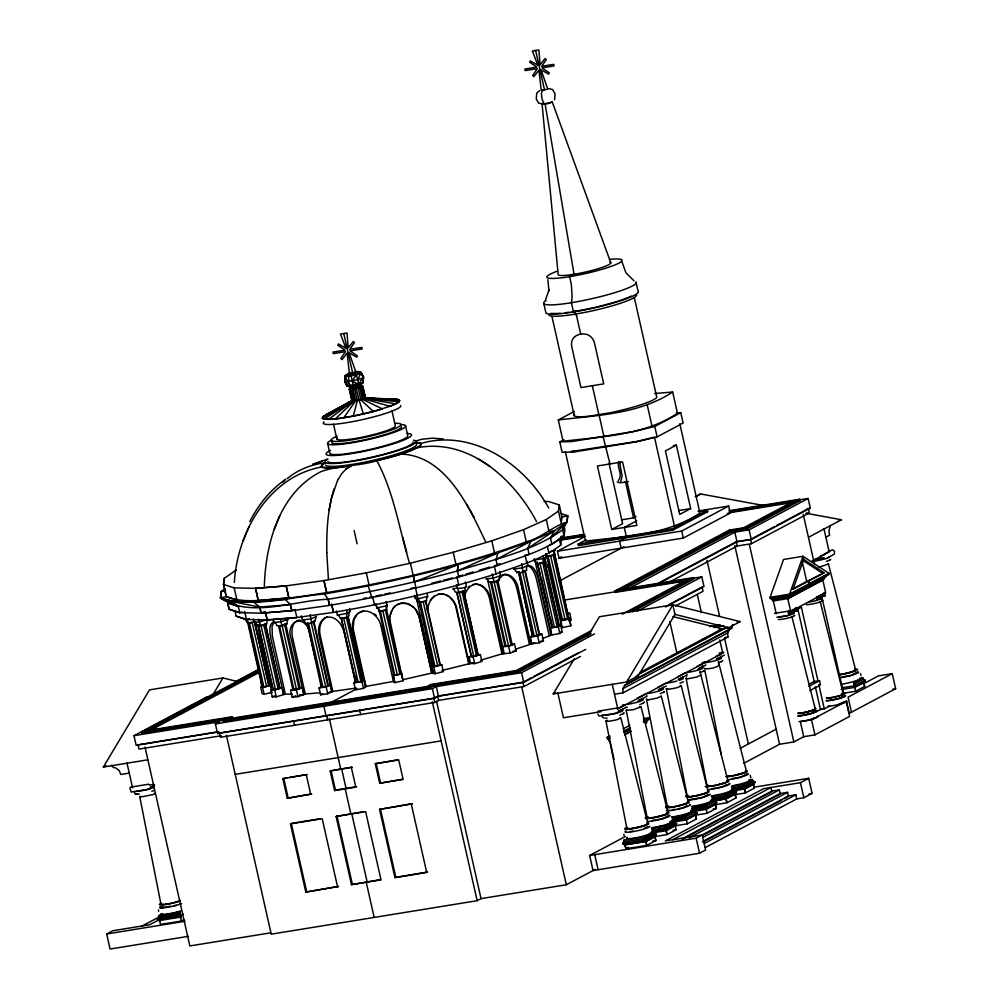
<?xml version="1.0" encoding="UTF-8"?>
<svg xmlns="http://www.w3.org/2000/svg" width="999" height="999" viewBox="0 0 999 999"><rect width="100%" height="100%" fill="white"/><g stroke="black" fill="none" stroke-linecap="round" stroke-linejoin="round"><path stroke-width="1.5" d="M326.823 552.497C326.498 531.118 327.547 509.34 334.091 488.823M129.92 788.174L131.169 792.057L149.813 789.035M816.433 597.002L817.494 600.287L817.532 596.89M823.788 593.069L825.024 596.328L824.687 592.582M646.877 696.64L646.828 695.454M795.716 608.016L796.952 611.288L796.615 607.529M158.554 909.864L158.641 911.275M623.925 834.227L624.013 835.639M750.811 777.971L750.199 775.249M770.379 598.576L789.797 595.416L829.12 574.5L828.845 573.251L803.009 556.293L783.578 559.452L770.104 597.327L770.379 598.576L771.278 598.101L772.015 599.65L788.586 596.952L788.636 595.279L800.699 588.861M264.323 586.151C265.672 543.106 279.545 492.619 320.866 471.69C338.773 465.147 358.554 466.446 376.848 460.676C391.608 456.468 407.555 453.883 420.567 445.292L420.804 443.481C472.427 428.434 524.45 463.986 548.738 508.041M864.972 680.282L864.934 681.256L855.019 686.538L854.907 685.626M655.694 835.476L655.531 836.413L646.078 841.42L646.041 840.596L656.106 835.364L656.156 834.402L646.091 839.734L646.203 840.621L623.451 844.33L623.001 843.481M656.106 835.364L656.156 834.402M651.523 832.242L666.296 829.819L676.373 824.6L676.41 823.626L666.345 828.958L666.458 829.844L650.898 832.442M676.373 824.6L676.41 823.626M696.628 813.823L696.678 812.849L696.628 813.823L686.55 819.043L686.6 819.867M716.52 802.297L716.47 803.258L706.568 808.516L691.42 810.888M736.275 791.795L736.238 792.756L726.323 798.001L711.163 800.486M754.083 783.99L754.257 783.066L754.083 783.99L744.642 788.998L744.592 788.174L754.67 782.954L754.707 781.98L744.655 787.312L731.53 789.485M754.67 782.954L754.72 781.98M427.285 610.614L427.397 608.304M427.797 610.776C427.21 601.96 434.815 592.057 444.305 594.355M345.467 381.88L347.153 386.113L363.062 382.629L363.511 376.698L357.442 386.051L363.062 382.629L363.374 377.772L361.089 372.44L354.657 371.653L357.342 371.441L361.089 372.44L363.511 376.698L363.062 382.629C359.116 386.688 352.435 388.074 347.153 386.113L344.73 381.855L345.179 375.924L350.799 372.502M336.413 610.901L337.362 615.122L338.686 615.746A4.046 3.584 -87.9 0 1 339.473 616.683L339.685 617.057A4.695 4.121 -89 0 1 340.135 618.331C342.295 618.568 350.474 618.531 348.963 613.848A4.046 3.584 -89.1 0 1 349.275 612.574L349.65 611.875M389.772 616.845L390.122 624.038M344.867 380.781L345.179 375.924L347.952 374.013L357.267 371.978L360.964 373.364L363.374 377.772L357.804 379.732L344.73 381.855L345.055 376.848L348.014 373.476M386.813 604.77L386.313 606.73A4.071 2.71 70.8 0 0 386.188 607.829A4.645 3.072 70.9 0 0 386.288 609.128A4.57 3.072 70.5 0 0 386.501 610.014L379.22 611.613A4.708 3.384 85 0 0 378.908 610.289L378.559 609.49A4.058 2.997 86 0 0 377.847 608.566L376.735 607.929L375.786 603.708M234.328 582.479C237.45 531.918 268.506 476.885 321.678 466.945L331.144 468.106M560.889 513.523L567.769 515.734L566.945 522.09L562.699 529.795C531.705 551.923 493.069 559.403 457.43 570.978C414.797 582.442 371.665 591.957 328.134 599.3L329.508 605.394L291.72 610.689L261.101 613.174L239.785 612.687L238.361 606.593L220.492 597.951L221.328 591.608L225.1 588.985L221.328 591.608L220.492 597.951C250.237 618.793 295.142 600.124 328.209 599.275L329.583 605.382C386.301 595.754 442.47 582.792 497.402 565.646C520.142 557.192 544.617 551.061 564.073 535.901L564.872 529.77L564.048 526.098M544.055 501.411L548.638 501.51L559.278 504.945L558.478 511.088L561.213 523.239L562.012 517.095L567.769 515.734L566.945 522.09C552.622 526.173 541.321 538.124 526.298 541.82C489.423 555.669 451.373 565.996 413.149 575.337C372.09 584.802 330.694 592.894 288.861 598.026C268.194 598.763 246.166 604.432 226.249 596.59L223.501 584.44L224.325 578.296L236.488 569.867M261.026 681.268L261.8 686.5M321.678 466.945L321.915 465.134L325.512 462.649A51.124 6.581 -12.7 0 0 351.311 465.821L346.278 468.793L341.683 473.676L337.612 480.369M439.785 664.173L441.833 664.834L443.356 671.64L435.302 673.688L431.868 673.338L419.355 617.345L415.447 609.09M223.539 584.44L234.153 587.874L236.938 600.024L226.273 596.59L223.539 584.44L224.3 578.296M360.289 384.54L363.174 381.705L361.251 383.591M376.923 606.468L376.735 607.929L387.025 605.669L387 604.47M379.22 611.613L379.358 610.564M386.501 610.014L387.025 605.669L386.076 601.448M393.131 675.824L393.281 674.65L394.667 682.629L402.959 680.819L401.586 672.827L401.436 674.013L393.131 675.824L394.667 682.629M539.56 90.634L536.725 93.082L536.276 99.001L538.686 103.259L542.544 103.721M554.595 99.775L555.044 93.844L552.622 89.598L548.876 88.586M554.52 550.074L554.395 550.449A4.071 2.997 85.2 0 0 554.17 551.698A4.645 3.434 85.3 0 0 554.27 553.059A4.57 3.334 85.3 0 0 554.507 553.933L554.37 554.957L546.878 556.593L547.015 555.581M554.37 554.957A4.708 3.209 70.3 0 1 554.07 553.621L554.045 552.759A4.058 2.672 71.2 0 1 554.22 551.623L554.87 549.438M331.593 604.283L333.429 612.412C388.411 603.071 442.869 590.509 496.128 573.888C518.156 565.696 541.883 559.752 560.739 545.067L561.513 539.11L560.901 536.401M563.099 526.735L562.699 529.795L564.073 535.901L551.885 544.33L549.487 544.73M544.73 559.502L548.863 569.942L561.962 627.884L560.963 619.655L565.197 618.731M562.487 626.523L562.337 627.609L570.816 625.761L569.43 617.794L570.816 625.761M134.266 791.633L135.065 793.905L139.198 794.068M623.576 713.186L622.802 714.048M664.098 691.633L663.324 692.494M389.735 617.145L391.67 610.526M315.984 616.945C315.409 622.427 311.463 623.838 305.332 623.738A4.708 4.533 -74.7 0 0 305.02 622.414L304.608 621.615A4.058 3.934 -69.6 0 0 303.746 620.679L302.31 620.042L301.361 615.821M711.263 800.324L726.161 797.989L726.211 798.825L713.211 800.936L726.211 798.8L735.651 793.805L735.826 792.869L727.359 797.339M843.094 693.568A9.141 1.186 -12.7 0 0 842.12 693.493L855.569 691.271L854.732 687.287L864.335 682.292L864.522 681.38L854.857 686.513L854.907 687.312L841.183 689.51M864.335 682.292L864.51 681.355M267.32 620.142C267.382 625.586 262.075 626.111 256.943 625.786A4.708 4.471 53.8 0 0 256.631 624.45L256.219 623.651M675.961 824.712L675.786 825.636L666.171 830.619L666.995 834.602L655.107 836.55L645.916 841.395L624.837 844.829L625.923 848.763L628.508 847.389M696.216 813.935L696.041 814.872L686.438 819.842L687.262 823.838L675.361 825.773L676.073 829.794L666.995 834.602L666.183 830.644M735.651 793.805L735.826 792.869M329.121 510.439L331.293 498.876L337.562 480.382M464.647 596.59C465.559 590.421 470.379 583.828 477.197 584.24M646.465 723.326L647.277 719.829L643.256 721.977M614.51 694.23L623.014 692.844L622.714 688.761L624.637 685.426L626.873 683.84L627.759 680.232M624.637 685.426L729.557 629.62L731.792 628.034L732.692 624.425M351.498 400.899L326.136 414.66L322.889 416.683L322.227 418.194C332.23 421.266 343.181 417.195 353.321 416.096L357.417 400.162M620.516 462.175L620.292 463.061A7.018 5.744 87.9 0 0 620.367 466.745L622.14 475.861L620.791 481.493M497.39 565.646L496.028 559.552L497.977 552.859L530.819 541.296L554.345 530.806L566.945 522.09L550.511 538.236L551.885 544.33M823.651 594.617L824.063 593.244L817.269 596.865L817.269 598.026L817.806 599.263L824.6 595.629L823.651 594.617L817.269 598.026M795.654 609.527L796.066 608.141L789.26 611.75L789.272 612.911L789.797 614.135L796.603 610.539L795.654 609.527L789.272 612.911M390.122 614.922L392.769 608.716L395.554 605.719M644.592 701.86L643.069 703.271M803.696 559.378L793.056 589.273L824.1 572.764L803.696 559.378L803.009 556.293L789.522 594.168L789.797 595.416M826.161 575.312L825.436 577.347L788.586 596.952M618.905 461.625C616.683 467.17 622.065 472.902 619.555 478.484A10.04 9.79 38.7 0 1 618.344 480.656M686.788 676.123L686.937 674.125M274.188 529.42L279.658 516.071M243.169 540.659L249.176 526.373M526.423 554.795L529.145 554.482L527.772 548.376L530.819 541.296L526.286 541.82L523.551 529.657L546.291 519.517L558.478 511.088M362.849 386.363L359.84 387.849L355.594 385.826L349.388 389.223L351.873 401.011L359.103 400.274L365.334 398.151L362.849 386.363L360.502 386.251M353.883 387.537L349.338 389.473L359.84 387.849L362.437 399.375M356.893 386.064L362.113 386.988L362.787 386.376L356.968 385.914L362.787 386.376M353.321 416.096L373.326 411.488L389.997 406.293L395.616 403.908L398.863 401.898L399.525 400.387L397.565 399.488L365.746 397.689M830.219 525.836L828.933 531.093L829.57 535.227L825.861 537.187M349.45 389.21L358.316 384.29L357.804 379.732L361.089 372.44L358.666 372.639M550.511 538.236L554.345 530.806L549.025 531.668L546.291 519.517M545.367 300.224L549.113 289.635L548.938 291.034L547.864 279.695M249.787 521.578C258.242 504.87 270.254 489.885 285.739 479.195M160.989 904.345L139.785 796.915L140.559 796.253M622.714 688.761L727.647 632.954L729.557 629.62M465.397 587.312L466.396 586.151L465.434 581.93M500.574 575.599A3.247 3.222 13.5 0 0 499.737 576.46L499.113 578.945A4.608 4.57 3.2 0 0 499.4 580.282C494.505 582.417 489.435 584.303 487 579.233A3.247 3.209 8.8 0 0 485.876 578.796L493.169 578.196L500.586 575.599L499.625 571.378M147.702 759.839L103.347 767.045L149.513 689.872L222.939 677.946L238.948 681.942M212.812 694.867L222.939 677.946M587.737 636.288L599.412 616.758L672.839 604.82L674.999 614.397L638.236 675.836L626.66 681.992L553.246 693.93L574.413 658.553M626.66 681.992L672.839 604.82L740.184 621.615L728.608 627.772L719.28 629.283M624.213 712.974L619.73 715.259M722.776 660.551L721.365 661.625M499.188 578.97L502.584 575.424L505.319 574.462M352.847 400.374L322.227 418.194A39.685 5.107 -12.7 0 0 343.743 417.782L356.468 399.687M622.677 843.593L623.95 841.782L645.292 838.336L654.595 833.391L656.493 834.315L646.228 839.747L622.664 843.581L625.237 842.219M552.022 101.711C551.173 103.272 541.783 105.282 542.869 103.546M430.257 600.037L434.54 595.779M357.08 614.397L353.971 619.617L353.059 628.433L365.996 686.413L365.409 686.812L352.859 631.131C351.398 624.737 352.884 617.057 358.491 613.086M392.732 609.003C400.337 597.327 417.957 605.369 419.318 617.644L431.868 673.338M325.686 686.75L311.251 622.714L313.886 621.54L328.309 685.576L325.686 686.75L321.316 687.362L307.292 622.864M266.583 686.413L252.148 622.365L247.777 622.976L262.213 687.025L266.583 686.413L269.218 685.239L254.782 621.191M374.513 604.907L372.677 596.79L371.903 597.664L368.194 585.963L369.043 584.989L366.308 572.839L323.913 580.581L326.661 592.732L324.413 593.943C290.309 596.94 254.146 608.266 220.492 597.951L226.273 596.59M321.316 687.362L320.716 682.442M537 635.826L522.564 571.79L525.199 570.616L539.635 634.652L532.629 636.438L518.606 571.94L532.629 636.438M567.707 613.648L554.02 550.649M425.849 600.599L440.272 664.635L437.649 665.809L433.279 666.42L419.255 601.922M433.279 666.42L432.679 661.5M776.822 617.257L789.585 615.184L789.447 611.8L788.661 611.076L774.487 613.374M788.661 611.076L788.486 613.461L789.585 615.184M288.236 619.368L287.5 620.342A4.046 4.008 12.4 0 0 287.113 621.59C288.449 626.498 279.171 625.936 276.86 625.674A4.695 4.645 4.7 0 0 276.411 624.387L276.186 624A4.046 4.008 9.7 0 0 275.312 623.039L273.838 622.365L273.202 619.555M274.226 621.728L272.065 626.161L272.315 636.126L285.314 694.08L292.382 694.243M349.9 611.563L349.525 608.491M335.339 418.881L354.907 400.362M526.948 561.251L527.909 565.471L526.898 566.72A4.071 3.946 -72.2 0 0 526.523 567.981A4.645 4.508 -71.5 0 0 526.548 569.343A4.57 4.421 -73 0 0 526.785 570.217C519.817 573.863 517.907 573.626 513.973 569.18M626.848 828.233L605.968 721.003A7.343 0.949 -12.7 0 1 607.23 720.254M647.102 817.457L626.223 710.227A7.343 0.949 -12.7 0 1 626.598 709.902M667.357 806.68L646.49 699.45A7.343 0.949 -12.7 0 1 646.865 699.125M687.212 796.128L666.333 688.898A7.343 0.949 -12.7 0 1 666.708 688.573M706.967 785.614L686.088 678.383A7.343 0.949 -12.7 0 1 686.463 678.071M620.179 717.544C620.129 719.842 611.138 720.841 607.817 721.365M641.008 706.892L633.054 709.827L626.198 710.252M661.263 696.116L657.117 698.114L648.339 699.812M680.544 685.426C680.307 687.849 671.54 688.673 668.181 689.26M828.421 564.048L820.254 566.77A7.343 0.949 -12.7 0 1 818.506 567.095M830.706 559.428L829.47 560.239M468.144 587.375L469.555 586.176M602.722 714.772L602.285 717.095L604.233 718.106M704.158 670.629L702.921 671.428M574.612 336.763C578.109 333.966 583.316 333.229 587.524 334.665A10.964 9.84 62 0 1 594.505 343.057L603.708 383.878L580.968 387.575L571.765 346.753A10.927 9.803 62 0 1 574.6 336.8M282.355 482.492L284.79 480.569M287.213 478.646C297.977 469.567 311.626 464.41 325.512 462.649M353.009 401.211L350.412 389.685L355.594 385.826L358.229 388.299L360.851 399.837M328.671 419.33L354.483 400.025M499.85 576.46C508.266 569.917 517.382 580.194 518.344 588.473L530.894 644.155L534.59 642.607M350.162 611.313L347.265 613.311L337.362 615.122M361.65 680.419L364.31 679.932L365.846 686.738L363.499 688.361L355.519 689.822L353.983 683.016L356.331 681.393M353.983 683.016L361.963 681.555L364.31 679.932M545.854 553.646L546.49 556.455A3.247 2.885 89.9 0 0 545.779 557.355L545.292 559.902A4.608 4.046 -89.1 0 0 545.579 561.238C544.168 563.174 533.266 565.734 537.062 561.913M546.49 556.455L543.256 559.365A4.046 1.811 73.9 0 0 543.181 560.451L543.219 560.864A4.695 2.16 73.4 0 0 543.481 562.175L543.568 562.624M359.478 612.449C368.956 607.429 379.333 616.708 380.931 625.998L393.481 681.693L394.068 681.293L365.996 686.413M542.332 638.598L551.723 634.964L550.187 628.159L552.484 626.573M550.187 628.159L558.329 626.673L560.626 625.087L562.162 631.892L559.865 633.478L551.723 634.964L534.527 558.678M664.323 691.895L660.239 693.706M325.749 617.594C319.755 621.266 318.818 629.37 320.254 635.676L332.804 691.37L327.722 693.756L320.604 694.755L319.068 687.949L322.352 686.488M357.904 613.498L363.574 610.789M352.322 387.999L354.495 386.551L350.012 388.861M527.772 548.376L554.345 530.806M324.2 419.093L352.947 400.624M349.675 373.189L345.179 375.924L348.738 374.675M346.228 468.806L351.311 465.821M351.561 401.024L326.136 414.66M696.515 496.253L700.549 493.956L764.872 505.731M322.889 416.683L352.747 400.262M353.584 386.9L347.153 386.113L348.751 381.531L348.688 376.548L350.624 373.801L353.584 386.9L350.774 385.814L345.055 376.848L350.624 373.801L356.218 375.037L360.964 373.364L354.483 372.952L356.218 375.037L357.804 379.732M840.122 697.989L843.668 696.091M827.884 706.305A10.752 1.399 -12.7 0 0 837.512 704.745L844.904 701.535M654.595 393.544L672.677 392.008L677.484 413.324C643.856 435.552 601.835 436.563 563.086 441.271L558.291 419.955L574.3 411.451M676.348 412.799L680.769 412.662L683.116 423.052L657.117 436.875L636.8 441.745L573.95 451.96L562.137 452.31L559.802 441.92L563.898 439.747M558.291 419.955C597.04 415.247 639.048 414.235 672.677 392.008M559.802 441.92L571.615 441.57L634.465 431.356L654.782 426.486L680.769 412.662M293.981 689.922L279.545 625.886L285.751 624.175L300.175 688.211L296.503 689.51L292.969 689.797L278.534 625.761M676.36 445.092L665.421 450.911L679.732 514.41L690.684 508.591L676.36 445.092L673.326 445.579M218.394 731.967L136.164 745.329L133.991 735.689L206.905 696.915M235.789 681.543L259.178 669.105M590.734 632.242L518.119 670.866L432.829 684.74L428.933 686.812L141.958 733.503L141.633 732.067L259.465 669.392M259.815 670.541L146.841 730.631L232.13 716.77L232.455 718.219L228.559 720.291L231.618 719.792L228.559 720.291M149.925 730.606L258.766 672.714M103.347 767.045L105.919 765.684M585.651 649.412L523.738 682.342L438.461 696.203L434.553 698.276L217.545 733.541L215.372 723.9L219.268 721.827L133.991 735.689M232.13 716.77L228.234 718.843L426.873 686.55L430.781 684.477L516.071 670.616L591.845 630.319M496.678 581.206L497.789 580.619L512.212 644.667L508.541 645.953L505.007 646.241L490.571 582.205L496.678 581.206L511.113 645.254M698.363 510.988L728.671 506.056L730.257 513.074L683.291 538.049L559.053 558.254L557.467 551.223L584.303 536.95M698.239 511.625L707.354 510.139L707.692 511.663L672.639 530.307L578.446 545.616L578.096 544.093L586.188 539.797M611.738 529.482L636.887 525.399L622.577 461.9L597.427 465.984L611.738 529.482L622.627 523.688L609.003 463.211M621.415 519.842L633.578 517.869L636.063 516.545M559.053 558.254L561.738 556.818M636.688 520.854L624.313 527.447L626.223 535.901L625.199 536.438L625.536 537.962L619.592 541.133L621.166 548.151M695.217 496.79L700.549 493.956M327.56 702.697L325.974 703.546L326.298 704.982L323.876 706.268L326.049 715.908M327.884 704.145L355.344 699.687M330.632 702.672L356.805 688.761M559.253 581.081L623.988 546.665M565.347 451.698L585.501 541.108C624.275 536.413 666.308 535.377 699.949 513.124L679.807 423.713M578.096 544.093L672.29 528.783L707.354 510.139M399.862 674.125L385.427 610.089L379.32 611.076L393.743 675.112L397.29 674.824L400.961 673.538L386.526 609.502M557.467 551.223L681.705 531.031L728.671 506.056M745.629 508.616L747.202 507.779M141.633 732.067L226.923 718.206L223.014 720.279L223.351 721.715L429.258 688.249L433.154 686.176L518.444 672.315L591.058 633.691M687.087 580.706L615.272 592.382L614.947 590.946L729.32 530.107L743.606 527.784L794.63 500.649M215.372 723.9L432.392 688.636L436.288 686.563L521.578 672.702L594.492 633.915M620.154 589.51L731.368 530.357L745.654 528.034L799.837 499.225L800.162 500.661L745.978 529.482L731.693 531.805L621.853 590.222M567.632 619.105L553.196 555.057L547.077 556.056L561.513 620.092L567.632 619.105L568.731 618.518L553.946 552.597M628.458 588.761L734.827 532.18L749.113 529.87L808.141 498.476L810.301 508.116L751.285 539.497L737 541.82L657.904 583.891M327.597 719.879L326.636 715.596L433.803 698.176L436.413 696.803M287.275 798.263L311.588 793.993L287.275 798.263L282.879 778.77L286.676 777.834M658.666 583.004L736.251 541.733L750.536 539.41L773.963 526.948M325.125 715.846L219.455 733.016L220.417 737.299L434.777 702.459L438.673 700.386L523.963 686.525L580.431 656.493M282.879 778.77L307.192 774.5M669.155 582.217L737.212 546.016L751.498 543.693L809.365 512.924L808.403 508.641L776.71 525.486M622.152 614.198L688.286 579.02L614.947 590.946M627.734 612.574L693.493 577.584L693.818 579.033L632.167 611.825M330.207 771.078L331.069 770.616L335.464 790.109L334.603 790.571L330.207 771.078L352.26 767.182L332.58 770.379M637.137 611.238L701.798 576.848L703.97 586.475L665.446 606.967M438.673 700.386L437.712 696.103L522.989 682.242L531.256 677.846M534.015 676.385L578.096 652.946M669.005 604.582L702.06 587L703.021 591.296L675.474 605.943M375.287 763.748L398.726 759.939L403.121 779.432L379.67 783.241L375.287 763.748L398.126 759.727M809.465 536.763L841.445 519.755L806.218 513.299M379.67 783.241L402.51 779.208M553.246 693.93L555.394 692.782M188.449 936.313L110.077 949.05L106.681 933.978L112.737 930.756L149.625 924.762L159.178 919.679M823.988 554.183L832.442 549.762L834.515 551.286L834.327 554.145L825.936 558.728M812.062 561.013L829.182 551.91L823.925 528.621M336.114 816.458L365.646 811.65L381.006 879.857L351.486 884.652L336.114 816.458L363.549 811.675M142.17 925.973L159.915 916.533M772.015 599.65L787.874 596.865L813.985 582.979M792.432 588.898L824.1 572.764M379.558 809.39L412.187 803.77L379.558 809.39L394.93 877.597L426.698 872.427L411.326 804.232M639.872 672.539L722.052 628.833L672.901 616.583M637.724 674.924L727.846 626.997M828.845 573.251L789.522 594.168L770.104 597.327M803.383 587.437L819.467 578.883M822.14 577.459L824.824 576.023M816.732 581.505L823.601 577.859L823.975 579.52L788.236 598.526L772.939 601.011L772.564 599.35M626.873 683.84L731.792 628.034M623.014 692.844L727.934 637.037L727.647 632.954M790.684 611.425L825.686 592.807L822.764 579.845L787.761 598.463L790.684 611.425L787.799 611.888M793.393 611.463L801.385 607.205L818.131 681.555M305.794 892.082L338.436 886.463L305.794 892.082L290.434 823.875L322.202 818.718L337.575 886.925M610.302 738.461L607.467 738.923L607.13 737.412L609.802 735.988M623.189 728.87L629.882 725.311M607.467 738.923L608.091 738.586L609.253 741.433M623.576 731.28L630.269 727.722M643.643 720.604L649 717.757L649.338 719.268L643.993 722.115M624.475 731.967L629.845 729.108M623.913 732.791L630.606 729.233M626.548 733.366L629.27 731.917M624.712 734.902L631.505 731.28M351.486 884.652L380.394 879.644M394.93 877.597L427.56 871.977M808.84 684.365L814.173 681.53L819.542 680.656L820.504 684.939L809.852 690.596M808.89 686.325L819.542 680.656M855.019 686.538L854.919 685.651L865.309 680.182L863.411 679.283L853.97 684.203L853.621 682.654L862.686 677.821L863.024 679.357L862.686 677.846M740.172 748.338L776.173 729.183M863.348 683.878L878.333 675.911L892.257 673.651L895.653 688.711L849.262 713.386L846.553 701.335M816.483 711.613L821.84 708.766M855.569 691.283L864.635 686.463L863.923 682.429L854.732 687.287L854.882 688.236M815.346 686.738L820.466 709.49L824.287 708.865L829.645 706.018M892.257 673.651L848.076 697.14L851.473 712.212M743.88 763.236L779.57 744.255L793.855 741.932L803.733 736.688L800.336 721.615L811.525 719.792L844.854 702.072M226.398 735.252L271.228 934.165L477.135 900.698L481.031 898.625L566.321 884.764L595.254 869.38M803.733 736.688L814.922 734.864L849.587 716.433L846.19 701.36M705.344 847.539L796.765 798.913L803.845 797.764L812.087 793.381L808.691 778.308L800.449 782.692L763.561 788.686L665.322 840.946L702.21 834.952L705.606 850.012L699.537 853.246L593.044 870.554L589.647 855.481L625.299 836.525M672.777 839.734L771.016 787.474L771.952 791.608L683.254 838.785M681.78 839.023L771.84 791.121L779.295 789.909L780.219 794.043L702.447 835.414M689.235 837.811L779.295 789.909M589.647 855.481L696.141 838.173L780.107 793.556L787.562 792.344L788.498 796.478M702.971 837.349L787.562 792.344M702.422 841.72L788.386 795.991L795.841 794.779L796.765 798.913M703.895 841.47L781.668 800.112M784.402 798.651L787.137 797.202M704.42 843.406L795.841 794.779M149.862 787.849L153.871 785.714M162.8 906.655L160.464 907.891L170.692 906.23M162.5 913.723L158.616 915.771L158.966 917.332L158.616 915.771L179.445 912.412L179.783 913.935L179.445 912.412M159.865 917.856L157.305 919.217L158.591 917.419L179.932 913.948L180.856 915.384L183.429 914.023M181.368 921.016L183.966 919.642M677.534 676.847L685.564 672.602M697.29 666.345L705.319 662.087L702.247 662.587M715.721 656.543L723.763 652.285L719.155 653.034M617.17 708.965L625.199 704.707L622.127 705.207M637.424 698.189L645.454 693.93M657.692 687.412L665.721 683.154M638.061 701.011L646.091 696.765M658.316 690.234L666.358 685.988M678.171 679.682L686.201 675.424M697.926 669.18L705.956 664.922M716.358 659.365L724.4 655.119M617.807 711.788L625.836 707.542M855.644 670.267L854.532 670.853A10.814 1.386 -12.7 0 1 840.047 674.55M812.574 712.637L816.133 710.751A10.752 1.374 -12.7 0 1 811.438 713.548A10.752 1.374 -12.7 0 1 797.914 716.133M811.425 719.342L813.798 718.081M726.685 784.552L722.015 787.025L711.788 788.686M644.23 828.408L647.739 826.548M667.994 815.771L662.162 818.868L651.922 820.529M687.087 805.619L682.417 808.091L678.034 808.803M708.104 794.442L702.26 797.539A12.7 1.623 -12.7 0 1 687.749 800.187M731.655 787.874L743.855 785.913L744.755 788.199L734.14 789.922L744.767 788.211L743.368 784.352L743.706 785.876L752.784 781.068L752.434 779.532L743.356 784.34L731.468 786.263M712.362 799.375L726.211 797.115L736.613 791.695L734.715 790.771L725.411 795.691L711.7 797.926M743.855 785.888L753.146 780.968L755.057 781.892L744.779 787.324M669.667 821.902L686.713 819.068L686.613 818.181L697.015 812.761L695.104 811.837L685.664 816.745L685.314 815.209L694.392 810.401L694.742 811.937M706.468 807.642L706.568 808.528L706.455 807.629L716.857 802.209L714.959 801.285L705.506 806.181L692.132 808.366M726.036 798.8L726.872 802.784L726.036 798.788L735.227 793.918L735.938 797.951L726.86 802.759L714.972 804.719M687.262 823.825L696.328 819.018L695.616 814.984M695.217 815.221L707.105 813.286L716.183 808.466L715.459 804.432M496.028 559.552L530.819 541.296M397.202 604.595L400.849 603.171L406.73 603.271M571.453 311.863L575.474 310.901M316.546 616.383L311.139 618.806L302.31 620.042M523.551 529.657L491.795 540.834L494.542 552.984L497.977 552.859L457.43 570.978L458.803 577.085M527.909 565.471L522.589 567.832L513.586 569.093M516.608 572.789L519.118 571.678M319.068 687.949L326.186 686.95L330.557 685.002L332.093 691.808L329.008 692.232M320.604 694.755L322.789 693.781M538.998 634.49L541.908 634.078L543.431 640.883L539.148 642.794L531.893 643.806L530.357 637L532.504 636.051M530.357 637L537.624 635.988L541.908 634.078M829.719 560.139L826.385 561.45M327.247 616.932C319.28 619.28 317.37 629.045 319.156 636.163L331.705 691.857M721.615 661.538L718.281 662.837M703.184 671.34L699.849 672.639M683.428 681.842L679.932 683.204M643.319 703.184L639.822 704.532M595.529 307.255A45.005 5.794 -12.7 0 1 585.489 309.428L574.787 311.388L575.711 314.123A2.51 0.749 79.2 0 1 576.061 314.485L576.286 314.96A2.622 0.762 79.4 0 1 576.66 316.146L580.744 334.29M390.671 399.338A39.685 5.107 -12.7 0 1 395.616 403.908L389.997 406.293L362.512 398.501M293.956 609.827L291.783 610.676L261.151 613.174L259.728 607.08L253.584 602.01L231.543 601.498L220.517 597.951M258.828 625.786L265.447 624.213L279.882 688.261L275.424 689.572L272.952 689.522L258.516 625.486L273.264 689.822M341.558 618.369L348.176 616.808L362.612 680.843L358.154 682.167L355.681 682.105L341.246 618.069L355.994 682.404M457.13 592.582L463.761 591.008L478.196 655.044L473.726 656.368L471.253 656.318L456.83 592.27L471.565 656.618M537.812 563.523L544.443 561.95L558.866 625.986L554.408 627.31L551.935 627.26L537.499 563.224L552.247 627.559M272.952 689.522L274.663 688.848M551.76 102.223L542.445 104.271M326.923 459.378L312.749 464.373L322.227 461.063M288.549 619.13L280.981 621.79L273.838 622.365M495.754 565.259L500.149 563.711M319.742 692.806L305.257 693.993L297.939 696.653L292.17 697.115L290.634 690.309L295.517 688.598M290.634 690.309L296.403 689.847L302.51 687.699L304.033 694.505L299.638 694.854M292.17 697.115L295.829 695.828M505.069 645.903L502.684 646.74L508.566 646.266L514.535 644.168L516.071 650.973L510.102 653.071L501.973 653.883L480.681 660.189M515.409 649.213L530.894 644.155M153.721 790.634L151.786 791.308M236.938 600.024L231.543 601.498L259.728 607.08L261.151 613.174L265.359 611.813L267.183 619.942L296.865 617.519L294.967 609.415M258.242 600.511L255.507 588.361L286.126 585.876L288.861 598.026L258.304 600.499L253.646 601.997L285.327 599.425L288.923 598.014L286.189 585.864L255.557 588.349L234.191 587.862M261.151 613.174L265.359 611.813L267.133 619.942L296.803 617.532L333.491 612.387L331.668 604.27M418.843 602.385L425.437 601.061L439.872 665.097M797.976 713.311A9.141 1.174 -12.7 0 0 805.606 712.25L811.962 710.514M716.608 785.077L724.138 783.016A10.814 1.386 -12.7 0 0 725.861 782.342M548.975 315.185A45.005 5.794 -12.7 0 0 565.247 315.559L575.337 314.185A2.51 1.349 82.5 0 1 575.874 314.56L576.198 314.972A2.622 1.424 82.4 0 1 576.66 316.159M810.152 711.088L812.125 710.476A9.303 1.186 -12.7 0 0 814.447 708.516M722.015 783.678L724.325 782.966A10.814 1.386 -12.7 0 0 727.01 780.694M366.308 572.839L410.414 563.186L453.209 552.272L491.808 540.834M268.119 619.318L258.928 622.052L253.946 621.94L253.309 619.118M497.989 552.859C441.146 570.591 383.029 584.003 324.35 593.968L328.209 599.275M256.943 625.786L259.565 624.999M458.391 576.411L462.874 575.074M465.871 574.188L473.351 571.977M479.333 570.204L489.81 567.095M466.396 586.151C465.684 589.972 447.552 586.688 454.32 590.047C455.457 595.167 461.763 591.533 465.297 590.746A4.57 4.333 54.7 0 1 465.059 589.86A4.645 4.371 56.3 0 1 465.034 588.523A4.071 3.846 55.7 0 1 465.397 587.312M285.314 694.08L276.248 696.84L272.228 696.74L270.692 689.947L275.15 688.623M270.692 689.947L274.725 690.034L282.13 687.836L283.666 694.642L270.904 638.935C270.192 633.691 267.657 624.163 274.063 621.728M272.228 696.74L275.2 695.866M477.672 654.595L480.407 654.657L481.943 661.45L474.675 663.611L470.566 663.511L469.043 656.705L471.94 655.856M469.043 656.705L473.139 656.805L480.407 654.657M473.326 662.699L441.858 670.541M415.809 441.009L421.74 439.26L432.48 438.149L443.431 438.973M527.01 565.584C534.24 564.46 536.938 574.175 538.449 579.595L550.998 635.289M231.493 601.51L238.411 606.58L227.76 603.159L229.096 609.253L239.735 612.687L242.22 612.012M249.388 618.831L246.478 619.567L236.114 616.146L234.902 610.739M243.981 618.768L245.279 619.567A4.046 3.359 65.7 0 1 246.079 620.579L246.278 620.991A4.695 3.934 65.9 0 1 246.678 622.29L248.526 623.301L254.345 621.815M431.705 583.279L440.596 581.006M443.556 580.257L452.447 577.984M427.023 593.593L427.659 596.403L417.669 598.95L415.134 598.139L414.498 595.329M415.134 598.139A3.247 2.697 64.9 0 1 416.121 598.663L417.907 602.097L419.717 602.684L426.785 600.886A4.608 3.871 65.7 0 1 426.498 599.55L426.96 597.177A3.247 2.697 67.6 0 1 427.659 596.403M272.365 692.207L264.136 694.305L262.125 693.656L260.602 686.85L262.6 687.499L270.829 685.401L271.74 689.485M566.995 614.06L569.73 613.361L571.266 620.167L568.518 620.866M416.408 598.239L433.254 673.026L431.73 666.233L434.415 665.546M431.73 666.233L433.766 666.882L441.833 664.834M636.263 441.583L654.482 437.187L674.55 526.635M326.161 617.419C335.352 615.022 342.52 624.637 344.18 632.654L355.382 682.329M735.052 775.261L742.569 773.214A10.814 1.386 -12.7 0 0 744.292 772.539M696.852 795.579L704.37 793.518A10.814 1.386 -12.7 0 0 707.629 791.807M677.01 806.131L684.527 804.083A10.814 1.386 -12.7 0 0 687.362 802.821M656.743 816.907L664.273 814.859A10.814 1.386 -12.7 0 0 665.996 814.185M636.488 827.684L644.205 825.586A10.814 1.386 -12.7 0 0 646.89 823.301M550.399 551.598L554.895 550.611M375.624 596.141L381.518 594.855M384.465 594.205L390.359 592.919M410.989 588.399L413.936 587.749M560.814 620.816L569.28 618.955M431.905 673.039L403.121 679.632M472.727 584.602C481.481 582.105 489.011 590.184 490.447 598.214L502.997 653.908M221.328 591.608L225.624 590.746M561.488 536.426L564.073 535.901M575.399 314.123L586.101 312.163A45.005 5.794 -12.7 0 0 636.263 294.518M574.487 414.248A42.408 5.457 -12.7 0 0 589.635 416.108L609.278 412.912A42.408 5.457 -12.7 0 0 656.543 396.278L634.315 297.627M533.553 560.264L543.643 558.429L543.019 555.619M363.549 598.451L366.596 597.902M369.63 597.34L372.677 596.79M557.904 625.586L560.626 625.087M559.44 632.392L562.162 631.892M393.481 681.693L394.817 681.455M438.074 594.243L443.793 594.18L448.027 595.804M535.639 50.487L538.923 49.95L540.022 64.885L545.142 58.504L546.341 59.553L541.67 66.309L553.733 64.348L554.083 65.922L542.007 67.882L549.263 72.827L548.613 74.176L541.058 69.73L547.764 89.186L541.208 90.247L538.985 70.067L533.891 76.573L532.704 75.524L537.3 68.644L525.224 70.604L524.862 69.043L536.925 67.083L529.645 62.263L530.294 60.914L537.837 65.247L532.367 51.011L535.639 50.487L544.48 89.71L542.17 90.946L541.383 93.519L541.92 98.414L543.468 102.785L545.117 104.046L574.038 274.238L569.442 276.686L570.054 278.846A26.973 11.389 80.8 0 1 571.453 285.589L572.09 296.765A26.636 11.251 80.8 0 1 571.403 302.709L573.488 311.963M636.363 441.533L571.366 451.523M678.508 510.564L690.684 508.591M704.657 512.162L707.692 511.663M561.013 538.036L583.578 534.365M728.833 510.764L799.837 499.225M560.364 538.723L584.865 534.74M730.306 511.101L795.853 500.474M798.925 499.975L808.141 498.476M561.55 539.448L564.597 538.948M567.632 538.461L570.679 537.962M573.713 537.462L576.76 536.975M579.795 536.475L582.842 535.988M733.278 511.538L736.313 511.038M739.36 510.551L742.394 510.052M745.441 509.552L748.476 509.065M751.51 508.566L754.557 508.079M757.592 507.579L760.639 507.092M777.359 504.37L780.394 503.871M783.441 503.384L791.046 502.147M797.127 501.161L800.162 500.661M560.676 540.172L585.177 536.188M729.12 512.799L793.418 502.347M727.222 513.573L730.257 513.074M807.242 508.616L810.301 508.116M806.293 513.424L809.365 512.924M731.081 531.318L733.928 530.856M736.787 530.394L739.647 529.92M838.486 520.229L841.445 519.755M820.753 555.656L823.825 555.157M693.493 577.584L616.52 590.097L616.858 591.545M689.572 578.833L701.798 576.848M565.009 599.974L615.322 591.795M618.056 591.346L620.479 590.958M623.538 590.459L626.598 589.959M629.645 589.46L632.704 588.973M635.764 588.473L638.811 587.974M641.87 587.474L644.929 586.975M654.095 585.489L657.155 584.989M660.202 584.502L663.261 584.003M666.321 583.503L669.38 583.004M672.427 582.504L675.486 582.017M678.546 581.518L681.605 581.018M824.462 557.991L815.246 559.49A10.302 1.324 -12.7 0 0 822.939 557.804M771.278 598.101L784.302 595.978M709.59 626.585L720.304 624.85M737.125 622.115L740.184 621.615M713.835 627.484L724.05 625.824M703.059 638.935L706.43 638.386M725.099 637.499L727.934 637.037M151.736 731.33L154.783 730.831M157.83 730.344L160.876 729.844M163.923 729.357L166.97 728.858M170.017 728.358L173.064 727.871M176.099 727.372L179.146 726.872M195.904 724.15L198.951 723.663M201.998 723.164L223.314 719.692M441.758 684.19L463.086 680.731M466.133 680.232L469.18 679.732M472.227 679.245L475.274 678.746M478.309 678.259L481.356 677.759M484.403 677.26L487.45 676.773M490.497 676.273L493.543 675.774M496.59 675.287L499.637 674.787M502.684 674.288L505.731 673.801M508.778 673.301L511.825 672.802M262.175 714.822L259.116 715.321L262.163 714.834M283.566 711.35L286.626 710.851L283.541 711.363M295.791 709.352L298.851 708.865M304.957 707.866L301.898 708.366L304.92 707.891M358.404 699.188L361.501 698.676M364.523 698.201L367.607 697.689M370.641 697.202L373.726 696.69M376.748 696.203L398.164 692.719M401.211 692.232L404.283 691.72M407.33 691.233L410.389 690.734M413.449 690.234L416.508 689.735M419.555 689.248L422.614 688.748M677.31 652.634L680.669 652.085M139.585 744.555L218.781 731.693M221.278 735.726L139.036 749.088L138.062 744.804M636.101 676.186L638.236 675.836M129.246 773.101L120.742 774.475L119.243 770.591L116.009 768.094L113.249 767.332L111.638 765.271M130.295 787.175L148.726 784.19M598.026 711.163L616.458 708.166M149.188 785.114L153.721 784.377M601.211 711.65L563.436 717.781L557.867 693.094M235.202 774.35L441.108 740.883M617.557 713.024L598.913 716.033L597.827 713.985M841.932 676.972L850.698 675.536L857.704 671.815A12.7 1.636 -12.7 0 1 854.769 674.288A12.7 1.636 -12.7 0 1 841.22 677.622M859.714 678.309L862.686 677.821M643.331 718.681L649 717.757M289.61 777.359L305.731 774.737M841.795 687.811L855.044 685.639L854.108 684.203L855.044 685.664M892.869 689.173L895.653 688.711M607.13 737.412L609.964 736.95M335.464 790.109L356.655 786.663M334.603 790.571L355.794 787.125L351.398 767.632M798.101 715.858L801.123 715.371M804.145 714.884L810.201 713.898M320.042 818.743L291.283 823.426L306.656 891.62M731.693 778.646L740.459 777.222L747.464 773.513A12.7 1.623 -12.7 0 1 743.293 776.385A12.7 1.623 -12.7 0 1 728.196 779.682M749.462 780.019L752.434 779.532M753.92 787.212L808.691 778.308M733.091 790.871L744.642 789.01L744.605 788.199M731.368 791.358L734.715 790.771M689.11 799.675L702.26 797.539A12.7 1.623 -12.7 0 0 710.052 794.08M711.538 796.315L724.924 794.155L733.99 789.335L734.34 790.871L725.262 795.679L724.924 794.143L725.274 795.691M734.889 794.667L745.304 792.969L754.37 788.149L753.658 784.115L744.48 788.973L745.304 792.969L744.617 789.897M711.625 799.525L726.348 797.127L725.411 795.691L726.348 797.152M666.345 810.701L669.268 810.226M672.19 809.752L675.112 809.277M691.783 806.83L705.169 804.67L714.235 799.849L714.585 801.385M691.945 808.428L705.656 806.218L706.593 807.642L691.071 810.127M693.443 811.425L706.455 809.327L706.405 808.516M713.199 808.953L716.183 808.466L715.496 805.419M809.04 793.88L812.087 793.381M671.94 817.382L685.326 815.221L685.664 816.757M671.216 820.679L686.75 818.193L685.814 816.757L672.09 818.993L685.814 816.782L686.75 818.218M165.946 904.27L168.469 903.858M673.601 821.977L686.613 819.892L686.563 819.068M671.503 823.201L674.475 822.714L674.138 821.178L665.059 825.986L651.673 828.159M659.477 826.385L662.562 825.886M630.207 831.543L633.129 831.068M651.835 829.769L665.559 827.559L666.483 828.97L676.748 823.538L674.849 822.614L665.409 827.522L665.059 825.986L665.409 827.534M653.346 832.754L666.345 830.656L666.296 829.844L666.345 830.644M673.101 830.281L676.073 829.794M652.834 841.058L655.819 840.571L655.094 836.538M106.681 933.978L185.052 921.24M270.554 932.841L189.835 945.953L145.03 747.165M295.754 709.377L298.813 708.878M801.086 713.086L803.233 712.737M732.329 775.811L729.807 776.223A10.814 1.386 -12.7 0 1 726.023 776.523M713.885 785.614L711.363 786.026A10.814 1.386 -12.7 0 1 707.816 784.864M694.13 796.128L691.608 796.54A10.814 1.386 -12.7 0 1 688.061 795.379M674.288 806.68L671.765 807.092A10.814 1.386 -12.7 0 1 668.219 805.931M654.02 817.457L651.498 817.869A10.814 1.386 -12.7 0 1 647.951 816.707M633.766 828.233L631.243 828.646A10.814 1.386 -12.7 0 1 627.697 827.484M173.614 905.756L176.536 905.281M176.935 912.299L180.02 911.8M177.035 913.286L179.982 912.799M158.092 919.954L157.642 919.117L158.092 919.967L180.831 916.27L180.732 915.396L180.831 916.258M159.053 920.579L158.504 919.842L159.053 920.591L180.719 917.082L180.669 916.258M564.635 312.824L568.731 312.25M416.97 447.789C468.656 437.699 514.098 478.996 536.575 521.69M628.321 481.655L619.929 482.817L617.232 481.905M286.126 585.876L323.988 580.569L326.723 592.719M312.937 621.49L315.434 621.141M540.534 641.296L543.431 640.883M327.709 685.401L330.557 685.002M332.804 691.37L356.356 688.061M475.724 654.994L478.196 655.044M627.397 707.23L625.524 707.379M607.13 718.006L605.506 718.131M687.936 678.746L696.715 677.047L700.861 675.049M259.777 607.067L290.409 604.582L291.783 610.676L290.347 604.595L285.252 599.437M284.84 624.013L287.362 623.813M298.177 688.049L302.51 687.699M345.055 376.848L356.218 375.037L352.023 380.994L358.316 384.29M499.4 580.282L496.803 580.494L497.789 580.619M511.6 644.405L514.535 644.168M513.136 651.211L516.071 650.973M350.462 389.672L351.623 389.585L355.594 385.826L359.103 400.274M390.422 399.425L397.565 399.488M163.786 904.52L160.802 904.17M518.194 572.402L519.842 572.327L534.265 636.375M306.88 623.326L308.516 623.264L322.952 687.3M571.453 451.473L575.961 451.348M827.659 563.661L828.458 564.023L855.606 669.904M687.824 678.758L686.051 678.408M668.069 689.273L666.296 688.923M648.214 699.824L646.453 699.475M639.422 706.768L640.446 706.768M607.692 721.378L605.931 721.028M400.874 454.083C445.879 455.519 468.743 506.655 485.551 541.645M137.562 794.193L135.664 793.955M415.134 442.407L420.804 443.481M267.133 619.942L246.478 619.467L236.151 616.146M264.673 623.863L267.02 623.913M279.445 687.774L282.13 687.836M300.287 620.142C291.483 620.054 291.071 631.992 292.707 638.299L305.257 693.993M361.663 386.176L362.45 386.213L365.447 397.889M140.122 797.102L152.847 794.642A7.343 0.949 -12.7 0 0 154.708 793.543L154.408 793.356M365.834 397.852L399.525 400.387M365.609 397.902L368.581 398.164M371.553 398.414L378.983 399.051M357.005 385.989L362.674 386.638M364.198 397.952L398.863 401.898M567.719 618.393L568.731 618.518M511.213 644.542L512.212 644.667M284.74 624.05L285.751 624.175M399.95 673.413L400.961 673.538M299.163 688.086L300.175 688.211M854.769 669.38L856.068 669.805M842.369 693.381L843.593 693.743A9.316 1.211 -12.7 0 1 834.29 697.002M362.662 398.064L395.616 403.908M505.294 574.55C511.975 575.586 515.447 582.642 516.87 588.586L529.42 644.28M718.743 665.122C717.906 667.507 708.254 669.38 704.495 668.606A7.343 0.949 -12.7 0 1 704.894 668.256M674.999 614.397L728.608 627.772M356.98 386.226L361.126 387.4L363.773 398.926M527.272 565.559C533.166 567.482 535.152 574.475 536.625 579.845L549.188 635.539M253.946 621.94L255.369 622.664A4.058 3.809 55.1 0 1 256.231 623.638M567.732 612.712L569.73 613.361M239.785 612.687L229.133 609.253L227.76 603.159M268.818 684.752L270.829 685.401M477.922 584.477C484.153 586.113 488.061 592.207 489.423 598.189L501.973 653.883M347.265 385.189L350.899 387.113L347.265 385.189L344.73 381.855M445.691 594.767C451.448 596.878 455.382 602.297 456.68 608.166L469.23 663.86M362.212 399.2L382.392 408.878A39.685 5.107 -12.7 0 1 343.743 417.782M408.666 603.908L413.961 607.429M477.897 458.616L489.797 466.308M803.059 560.526L822.189 573.076M633.99 280.819L625.973 272.802L622.077 262.125M449.238 596.778L453.583 601.623L455.532 605.769L468.718 663.698M374.637 614.06L376.236 615.546M360.339 399.3L373.326 411.488M410.402 563.186L415.996 587.999M265.447 624.213L279.882 688.261M413.149 575.337L414.622 581.905L458.066 564.685L457.43 570.978L458.066 564.685L455.944 564.423L453.209 552.26M544.443 561.95L558.866 625.986M843.231 693.481L820.154 601.498M623.863 844.205L624.412 844.967L646.091 841.433L646.041 840.621M705.656 806.218L706.593 807.667M546.003 554.133L546.878 556.593M259.49 622.752L258.291 619.23M466.683 504.32L474.275 517.594M378.484 608.016L379.17 609.677M309.19 630.606C302.597 612.587 285.115 622.964 291.184 638.836L303.733 694.53M860.439 673.551L861.063 675.574M159.865 921.34L159.478 920.454L160.552 924.412L181.381 921.028L180.557 917.057L180.694 917.969M536.051 562.612L534.552 560.664A3.247 2.872 -86.9 0 0 533.891 560.352M544.143 562.562L547.365 572.564L559.24 625.237M552.21 101.848L610.814 262.824M359.041 400.05L363.411 413.961M732.579 787.537L732.866 788.486M409.328 562.574C399.188 528.621 393.731 492.02 376.848 460.676A51.124 6.581 -12.7 0 0 415.497 442.307M402.759 537.225L406.755 552.435M718.381 661.463L746.44 771.39M699.937 671.266L727.996 781.193M681.206 685.776L708.241 791.695M661.35 696.34L688.398 802.259M641.096 707.117L668.131 813.036M620.841 717.894L647.876 823.813M791.87 616.558L815.271 708.953M547.827 564.984L548.339 567.232M863.935 683.391L864.635 686.438M853.621 682.667L853.97 684.203M645.154 838.311L644.805 836.775L653.87 831.955L654.22 833.491L645.142 838.286L644.805 836.75L623.975 840.147L624.325 841.682L623.988 840.159M803.233 514.323L814.522 564.398M821.702 596.266L843.593 693.393M809.178 583.703L808.578 581.018L806.668 581.331L802.434 562.574M818.818 684.59L824.287 708.865M797.564 607.829L814.322 682.18M787.874 596.865L788.236 598.526M811.525 719.792L814.922 734.864M773.313 600.811L776.235 613.773M749.113 529.87L751.285 539.497M750.536 539.41L751.498 543.693M745.654 528.034L745.978 529.482M749.4 544.655L793.855 741.932M800.449 782.692L803.845 797.764M734.827 532.18L737 541.82M736.251 541.733L737.212 546.016M731.368 530.357L731.693 531.805M734.777 545.466L779.57 744.255M729.32 530.107L729.645 531.555M706.967 560.252L719.63 616.433M724.425 637.687L748.376 743.968M719.767 639.884L722.752 653.134L617.819 708.94L612.25 684.228M697.302 594.467L701.398 612.662M681.705 531.031L683.291 538.049M654.782 426.486L657.117 436.875M735.252 794.904L735.938 797.951M647.34 405.482L652.135 426.798M672.29 528.783L672.639 530.307M669.78 621.453L676.86 652.871M707.105 813.286L706.281 809.29L715.896 804.307L716.058 803.371L706.405 808.491L706.443 809.315M625.411 481.58L633.578 517.869M695.641 815.971L696.328 819.018M696.141 838.173L699.537 853.246M599.025 414.735L603.821 436.051L603.034 436.463L610.002 463.936M592.345 385.726L598.888 414.81M574.188 311.488L574.8 314.223M552.072 317.095L574.3 415.746M543.868 303.771L545.953 313.024A47.502 6.119 -12.7 0 0 597.215 307.192A47.502 6.119 -12.7 0 0 638.061 291.209L635.976 281.955A47.502 6.119 -12.7 0 1 585.039 300.175A47.502 6.119 -12.7 0 1 545.978 300.599M655.132 837.524L655.819 840.571L646.74 845.379L625.923 848.775L625.237 845.728M559.278 504.945L562.012 517.095M609.939 741.083L614.035 759.29M559.215 538.299L560.739 545.067M550.624 555.769L565.059 619.805M547.402 546.465L548.926 553.234M548.089 556.181L562.524 620.217M561.126 620.504L546.928 556.256M558.329 626.673L559.865 633.478M542.719 562.624L557.155 626.66M539.972 563.274L554.408 627.31M541.333 577.772L547.789 606.368M550.499 618.406L551.86 624.437M594.717 854.657L598.114 869.729M525.062 554.944L526.885 563.061M524.787 571.066L539.223 635.114M521.64 563.623L522.502 568.681A4.058 0.812 76.1 0 0 522.564 569.68L522.739 570.566A4.708 1.099 75.5 0 0 523.026 571.89M537.624 635.988L539.148 642.794M521.578 672.702L523.738 682.342M522.989 682.242L523.963 686.525M518.119 670.866L518.444 672.315M521.853 687.487L566.321 884.764M494.293 565.771L496.116 573.888M494.118 581.918L508.541 645.953M492.22 573.988L494.155 582.13M508.566 646.266L510.102 653.071M491.583 582.33L506.018 646.365M487.362 578.758L504.22 653.546M463.449 590.709L477.884 654.745M462.038 591.683L476.473 655.719M456.893 576.848L458.716 584.964M459.29 592.332L473.726 656.368M473.139 656.805L474.675 663.611M456.431 584.59L457.942 589.522A4.058 1.261 80.1 0 1 458.354 590.534L458.616 591.308A4.708 1.324 79.4 0 1 458.916 592.632M405.519 425.699L407.729 435.514A39.972 5.145 -12.7 0 1 371.353 449.175A39.972 5.145 -12.7 0 1 329.882 453.446L327.672 443.631M391.945 410.726L395.317 425.649A30.02 3.871 -12.7 0 1 364.16 436.763A30.02 3.871 -12.7 0 1 337.35 437.974M423.214 601.773L437.649 665.809M420.479 602.322L434.915 666.358M419.592 603.408L420.929 609.365M421.603 612.35L422.939 618.306M423.613 621.291L424.962 627.247M425.624 630.219L426.973 636.176M427.647 639.16L429.995 649.587M430.669 652.559L432.005 658.516M433.766 666.882L435.302 673.688M415.409 587.424L417.245 595.554M416.708 594.73L418.531 599.612A4.046 2.198 82.4 0 1 419.093 600.574L419.268 600.948A4.695 2.485 81.9 0 1 419.667 602.222M436.288 686.563L438.461 696.203M432.829 684.74L433.154 686.176M436.575 701.348L481.031 898.625M432.392 688.636L434.553 698.276M430.781 684.477L431.106 685.926M433.803 698.176L434.777 702.459M362.724 386.625L365.334 398.151M362.162 386.975L364.76 398.514M428.933 686.812L429.258 688.249M432.305 701.785L477.135 900.698M343.768 333.516L352.61 372.739M357.33 400.649L354.732 389.123L355.594 385.826L349.338 389.473L355.594 385.826L353.084 389.398L355.656 400.949M351.586 389.61L354.183 401.136M349.388 389.223L352.222 401.173M402.959 680.819L389.647 619.13M382.854 610.789L397.29 674.824M380.332 611.201L394.755 675.237M381.518 625.599L382.192 628.608M382.879 631.618L386.95 649.675M333.491 424.188L336.85 439.11M354.121 530.544L357.105 543.793M346.628 610.501L347.265 613.311A3.247 1.461 74.5 0 0 346.928 613.96L346.89 616.183A4.608 2.135 73.4 0 0 347.19 617.507M348.201 617.994L361.963 679.045M361.963 681.555L363.499 688.361M346.466 617.482L360.889 681.518M343.718 618.131L358.154 682.167M376.148 763.298L380.532 782.779M354.97 675.349L355.981 679.882M359.64 710.239L360.614 714.522M380.419 808.94L395.791 877.134M313.474 622.002L327.909 686.038M310.19 614.585L311.039 619.655A4.071 0.849 75.8 0 0 311.164 620.729A4.645 0.937 75.9 0 0 311.388 621.977A4.57 0.999 75.6 0 0 311.576 622.864M326.186 686.95L327.722 693.756M329.345 718.518L340.809 769.355L341.67 768.893L346.054 788.386L345.192 788.848L350.874 814.048L351.735 813.598L367.108 881.805L366.246 882.254L374.175 917.432M307.63 624.35L316.021 661.588M336.975 815.996L352.347 884.202M284.653 624.762L299.076 688.798M282.08 625.474L296.503 689.51M296.403 689.847L297.939 696.653M280.344 618.968L281.968 625.711M306.331 774.962L310.726 794.442M293.619 720.966L294.58 725.249M255.557 588.349L258.304 600.499M263.736 624.887L278.159 688.923M260.989 625.536L275.424 689.572M274.725 690.034L276.248 696.84M271.578 689.16L259.216 634.215L257.967 624.525M254.508 621.253L269.006 685.576M254.37 621.653L268.806 685.689M249.425 622.914L263.848 686.962M283.741 778.308L288.137 797.801M248.863 625.499L250.2 631.455M250.874 634.44L262.287 685.077M262.6 687.499L264.136 694.305M244.605 611.351L246.478 619.467A3.247 1.761 83.1 0 1 247.128 619.979L248.214 621.977A4.608 2.423 81.9 0 1 248.539 623.301M126.998 763.099L132.567 787.811M704.794 670.142L721.216 754.37M686.613 818.206L686.725 819.08M666.358 828.97L666.458 829.857M646.091 839.747L646.203 840.634M542.07 104.071L558.154 274.35A26.998 3.472 -12.7 0 0 570.267 274.837L577.897 273.601A26.998 3.472 -12.7 0 0 603.284 267.02A26.998 3.472 -12.7 0 0 609.852 262.113M328.396 578.858L326.76 552.522M854.857 686.513L854.907 687.337M726.161 797.989L726.211 798.8M859.939 678.496A12.712 1.636 -12.7 0 1 842.656 684.053M854.632 669.392A10.814 1.386 -12.8 0 1 851.935 671.69A10.814 1.386 -12.8 0 1 839.11 674.625M829.545 556.855A10.302 1.324 -12.7 0 1 827.459 557.954M825.561 558.628A10.302 1.324 -12.7 0 1 813.348 561.313M855.918 668.98A12.35 1.586 -12.7 0 1 854.083 671.353A12.35 1.586 -12.7 0 1 839.56 674.862M813.448 709.939A9.141 1.174 -12.7 0 1 805.606 712.25M260.289 624.949A4.645 1.436 79.9 0 0 259.927 623.701A4.071 1.236 79.8 0 0 259.49 622.727M260.277 624.962A4.57 1.336 79.6 0 1 260.464 625.861M416.496 444.155A46.616 6.006 -12.7 0 1 374.063 460.089A46.616 6.006 -12.7 0 1 325.686 465.059M413.524 440.209A46.616 6.006 -12.7 0 1 369.443 458.104A46.616 6.006 -12.7 0 1 328.047 458.891M413.099 441.908A43.806 5.644 -12.7 0 1 373.239 456.88A43.806 5.644 -12.7 0 1 327.784 461.55M407.155 433.441A43.806 5.644 -12.7 0 1 368.806 450.262A43.806 5.644 -12.7 0 1 330.469 450.412M400.799 424.55A39.972 5.145 -12.7 0 1 367.445 439.747A39.972 5.145 -12.7 0 1 331.606 440.072M401.461 426.635A35.802 4.608 -12.7 0 1 364.31 439.885A35.802 4.608 -12.7 0 1 332.33 441.321M395.129 423.326A35.802 4.608 -12.7 0 1 389.111 430.831A35.802 4.608 -12.7 0 1 343.044 441.034A35.802 4.608 -12.7 0 1 337.038 436.188M400.699 405.569A39.698 5.107 -12.7 0 1 359.503 420.254A39.698 5.107 -12.7 0 1 324.051 421.853M631.306 296.066A45.005 5.794 -12.7 0 1 619.617 300.624M618.106 301.111A45.005 5.794 -12.7 0 1 609.577 303.671M608.079 304.083A45.005 5.794 -12.7 0 1 596.952 306.918M560.389 313.236A45.005 5.794 -12.7 0 1 551.123 313.336M609.427 259.353A38.574 4.97 -12.7 0 1 612.212 265.984A38.574 4.97 -12.7 0 1 558.553 278.122A38.574 4.97 -12.7 0 1 557.642 271.066M842.045 693.119A10.452 1.349 -12.7 0 1 841.445 695.204A10.452 1.349 -12.7 0 1 827.035 698.326M844.992 695.379A10.452 1.349 -12.7 0 1 838.536 698.413A10.452 1.349 -12.7 0 1 825.998 700.536M822.165 600.237A8.729 1.136 -12.7 0 1 817.344 602.822A8.729 1.136 -12.7 0 1 806.305 604.62M821.615 597.802A8.729 1.136 -12.7 0 1 818.755 599.787M816.807 600.374A8.729 1.136 -12.7 0 1 808.391 602.072M821.865 596.703A8.716 1.124 -12.7 0 1 818.468 598.526M846.078 700.898A10.752 1.399 -12.7 0 1 840.159 704.07M845.516 695.679A10.752 1.399 -12.7 0 1 838.935 698.626A10.752 1.399 -12.7 0 1 826.66 700.873M831.917 697.477A9.316 1.211 -12.7 0 1 829.719 697.839M827.846 698.051A9.316 1.211 -12.7 0 1 826.423 698.101M834.977 696.94A9.141 1.186 -12.7 0 1 827.035 698.139M814.622 708.366A10.452 1.336 -12.7 0 1 812.062 710.701A10.452 1.336 -12.7 0 1 798.638 713.561M816.495 710.913A10.452 1.336 -12.7 0 1 810.251 713.561A10.452 1.336 -12.7 0 1 799.125 715.734M794.155 615.147A8.716 1.111 -12.7 0 1 789.347 617.694A8.716 1.111 -12.7 0 1 778.321 619.492M793.606 612.712A8.716 1.111 -12.7 0 1 790.733 614.685M788.798 615.259A8.716 1.111 -12.7 0 1 778.845 617.07M793.855 611.613A8.741 1.124 -12.7 0 1 790.446 613.411M817.344 716.196A10.752 1.374 -12.7 0 1 812.662 718.98A10.752 1.374 -12.7 0 1 799.15 721.578M810.164 711.076A9.303 1.186 -12.7 0 1 798.001 713.186M689.422 804.382A12.7 1.623 -12.7 0 1 683.878 807.679A12.7 1.623 -12.7 0 1 667.906 810.738M690.871 810.813A12.7 1.623 -12.7 0 1 686.7 813.686A12.7 1.623 -12.7 0 1 671.603 816.982M687.412 801.76A10.814 1.386 -12.7 0 1 684.727 804.033L682.417 804.744A10.814 1.386 -12.7 0 1 670.804 807.08A10.814 1.386 -12.7 0 1 667.931 806.193M662.812 688.548A10.302 1.324 -12.7 0 1 659.44 690.883A10.302 1.324 -12.7 0 1 647.202 693.556M663.111 687.25A10.302 1.324 -12.7 0 1 659.103 689.372M687.637 801.548A12.35 1.586 -12.7 0 1 681.905 805.132A12.35 1.586 -12.7 0 1 665.609 807.667M665.584 806.842A12.35 1.586 -12.7 0 1 666.77 806.181M710.714 800.249A12.7 1.623 -12.7 0 1 706.543 803.121A12.7 1.623 -12.7 0 1 691.445 806.43M708.104 791.358A10.814 1.386 -12.7 0 1 704.57 793.481L702.26 794.193A10.814 1.386 -12.7 0 1 690.659 796.528A10.814 1.386 -12.7 0 1 687.787 795.641M682.654 677.996A10.302 1.324 -12.7 0 1 679.283 680.319M676.985 681.006A10.302 1.324 -12.7 0 1 667.045 682.991M682.954 676.698A10.302 1.324 -12.7 0 1 678.945 678.821M707.479 790.996A12.35 1.586 -12.7 0 1 703.159 794.168A12.35 1.586 -12.7 0 1 686.675 797.227M685.426 796.278A12.35 1.586 -12.7 0 1 686.613 795.629M649.687 826.185A12.7 1.623 -12.7 0 1 635.514 831.156A12.7 1.623 -12.7 0 1 625.998 830.943M651.123 832.604A12.7 1.623 -12.7 0 1 636.975 837.574A12.7 1.623 -12.7 0 1 627.447 837.374M627.422 827.746A10.814 1.386 -12.7 0 0 630.294 828.633A10.814 1.386 -12.7 0 0 641.882 826.298L644.005 825.636A10.814 1.386 -12.7 0 0 646.965 823.613M622.29 710.102A10.302 1.324 -12.7 0 1 617.819 712.762A10.302 1.324 -12.7 0 1 604.87 715.247M622.589 708.803A10.302 1.324 -12.7 0 1 618.581 710.926M647.115 823.101A12.35 1.586 -12.7 0 1 644.517 825.736A12.35 1.586 -12.7 0 1 629.02 829.17A12.35 1.586 -12.7 0 1 626.248 827.734M669.155 815.159A12.7 1.623 -12.7 0 1 663.623 818.456A12.7 1.623 -12.7 0 1 647.639 821.515M670.604 821.59A12.7 1.623 -12.7 0 1 666.433 824.462A12.7 1.623 -12.7 0 1 651.348 827.759M667.145 812.524A10.814 1.386 -12.7 0 1 664.46 814.809L662.15 815.521A10.814 1.386 -12.7 0 1 650.549 817.856A10.814 1.386 -12.7 0 1 647.677 816.97M667.22 812.836A10.814 1.386 -12.7 0 1 667.107 813.598M642.557 699.325A10.302 1.324 -12.7 0 1 639.185 701.648A10.302 1.324 -12.7 0 1 626.947 704.332M642.807 698.388A10.302 1.324 -12.7 0 1 638.848 700.149M667.369 812.324A12.35 1.586 -12.7 0 1 661.65 815.908A12.35 1.586 -12.7 0 1 645.354 818.443M645.317 817.607A12.35 1.586 -12.7 0 1 646.503 816.957M729.02 783.316A12.7 1.623 -12.7 0 1 723.488 786.613A12.7 1.623 -12.7 0 1 707.504 789.672M731.256 789.997A12.7 1.623 -12.7 0 1 724.937 793.031A12.7 1.623 -12.7 0 1 711.213 795.916M722.002 783.691A10.814 1.386 -12.7 0 1 710.414 786.026A10.814 1.386 -12.7 0 1 707.542 785.127M727.085 781.006A10.814 1.386 -12.7 0 1 726.96 781.767M703.046 667.694A10.302 1.324 -12.7 0 1 697.939 670.154A10.302 1.324 -12.7 0 1 686.812 672.489M702.085 665.983A10.302 1.324 -12.7 0 1 698.713 668.306M727.235 780.494A12.35 1.586 -12.7 0 1 721.515 784.065A12.35 1.586 -12.7 0 1 705.219 786.6M748.913 779.944A12.7 1.623 -12.7 0 1 745.978 782.392A12.7 1.623 -12.7 0 1 732.417 785.726M745.441 770.878A10.814 1.386 -12.7 0 1 742.769 773.164L740.446 773.875A10.814 1.386 -12.7 0 1 726.398 776.31M720.853 657.679A10.302 1.324 -12.7 0 1 717.482 660.002A10.302 1.324 -12.7 0 1 705.244 662.687M717.145 658.503A10.302 1.324 -12.7 0 0 720.379 657.242A10.302 1.324 -12.7 0 0 720.529 656.181M745.679 770.679A12.35 1.586 -12.7 0 1 742.669 773.438A12.35 1.586 -12.7 0 1 726.81 776.822M181.693 903.62A12.7 1.623 -12.7 0 1 165.609 907.567A12.7 1.623 -12.7 0 1 160.639 906.58M180.807 910.876A12.7 1.623 -12.7 0 1 167.058 913.998A12.7 1.623 -12.7 0 1 161.189 913.623M180.569 900.374A10.814 1.386 -12.7 0 1 170.305 903.396A10.814 1.386 -12.7 0 1 161.164 904.432M160.677 904.17A10.814 1.386 -12.7 0 1 161.076 903.645M154.208 787.224A10.302 1.311 -12.7 0 1 136.913 791.308M154.608 785.214A10.302 1.324 -12.7 0 1 150.624 786.987M179.508 901.248A12.35 1.586 -12.7 0 1 163.624 904.807A12.35 1.586 -12.7 0 1 161.176 903.233M350.137 350.911L357.392 355.856L356.743 357.205L349.188 352.759L355.894 372.215L349.338 373.276L347.115 353.097L342.02 359.603L340.821 358.541L345.417 351.673L333.341 353.634L332.992 352.073L345.055 350.112L337.762 345.292L338.424 343.943L345.966 348.276L340.497 334.041L347.053 332.979L348.151 347.914L353.271 341.533L354.47 342.582L349.8 349.338L361.85 347.377L362.212 348.938L350.137 350.911M158.591 917.432L157.305 919.23L180.869 915.409L179.932 913.973L158.591 917.432M237.725 718.793L234.665 719.292L237.725 718.793M243.843 717.806L240.784 718.293L243.831 717.806M249.95 716.807L246.89 717.307L249.937 716.82M256.069 715.821L253.009 716.308L256.044 715.821M268.281 713.823L265.235 714.322L268.269 713.835M274.4 712.836L271.341 713.336L274.375 712.849M292.732 709.852L289.685 710.351L292.707 709.877M311.076 706.88L308.017 707.367L311.026 706.892M317.183 705.881L314.123 706.38L317.145 705.906M666.483 828.97L651.76 831.368L666.483 828.995M646.228 839.772L645.292 838.336L646.228 839.747M732.417 787.524L732.092 786.663L732.417 787.524M705.519 806.205L705.169 804.67L705.506 806.181M646.74 845.379L645.916 841.395L646.74 845.391M726.323 798.001L726.211 797.115L726.323 798.026"/></g></svg>
